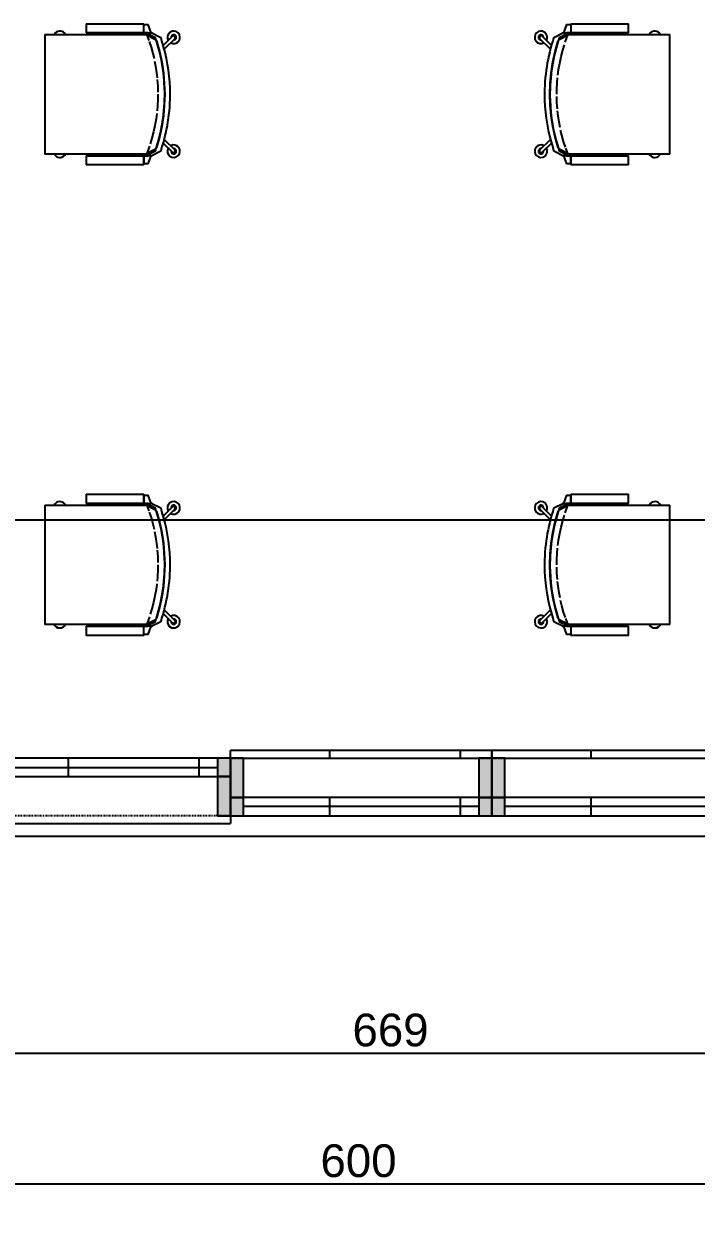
# Model space of a CAD drawing. Extents: x -5566 to 5867, y -120 to 4683.
# Drawn here: x -3015.6 to -2758.3, y 22.1 to 476 of the extents above; entities that cross this region are included whole.
import ezdxf

# ---------------------------------------------------------------- set-up
doc = ezdxf.new("R2010")
doc.units = 0
doc.linetypes.add('DASH', pattern=[0.6, 0.3, -0.3])
doc.layers.get('0').update_dxf_attribs({"linetype": 'CONTINUOUS'})
doc.layers.get('DEFPOINTS').update_dxf_attribs({"linetype": 'CONTINUOUS'})
for name, color, linetype in [('A-ANNO-DIMS', 211, 'CONTINUOUS'), ('A-GLAZ', 151, 'CONTINUOUS'), ('A-GLAZ-HDLN', 1, 'DASH'), ('A-WALL', 113, 'CONTINUOUS'), ('I-FURN', 30, 'CONTINUOUS'), ('I-WALL', 2, 'CONTINUOUS')]:
    doc.layers.add(name, color=color, linetype=linetype)
doc.styles.add('ARIAL', font='arial.ttf', dxfattribs={"height": 12.5})
doc.dimstyles.new('100_200_2_5MM_ARIAL_CM', dxfattribs={"dimscale": 30.48, "dimtxt": 12.753242, "dimasz": 0.492126, "dimexe": 0.328084, "dimexo": 0.0625, "dimgap": 0.082021, "dimtad": 1, "dimdec": 0, "dimzin": 0, "dimtxsty": 'ARIAL', "dimblk1": 'OBLIQUE', "dimblk2": 'OBLIQUE', "dimsah": 1, "dimcen": 0.09, "dimdle": 0.328084, "dimazin": 3, "dimtfac": 1, "dimtdec": 4, "dimtix": 1, "dimtmove": 0, "dimatfit": 3, "dimtvp": 1, "dimtolj": 1, "dimtzin": 0})
doc.dimstyles.new('200_100_2_5MM_ARIAL_CM___O', dxfattribs={"dimscale": 30.48, "dimtxt": 12.753242, "dimasz": 0.492126, "dimexe": 0.328084, "dimexo": 0.0625, "dimgap": 0.082021, "dimtad": 1, "dimdec": 0, "dimzin": 0, "dimtxsty": 'ARIAL', "dimblk1": 'OBLIQUE', "dimblk2": 'OBLIQUE', "dimsah": 1, "dimcen": 0.09, "dimdle": 0.328084, "dimazin": 3, "dimtfac": 1, "dimtdec": 4, "dimtix": 1, "dimtmove": 0, "dimatfit": 3, "dimtvp": 1, "dimtolj": 1, "dimtzin": 0})
pattern_1 = [(0, (-2098.5, 4006.5), (0, 100), []), (90, (-2098.5, 4006.5), (-50, 3e-15), [])]
pattern_2 = [(0, (-2198.5, 4006.5), (0, 100), []), (90, (-2198.5, 4006.5), (-50, 3e-15), [])]

# ---------------------------------------------------------------- blocks, each defined once
blk = doc.blocks.new('AR_FUR_CHAIR_OFFICE_-_AR_C')
at = {"layer": 'I-FURN'}
for p, q in [((-22.17, 22.06), (-22.06, 22.17)), ((-18.66, 17.76), (-22.17, 21.27)), ((-21.27, 22.17), (-17.25, 18.15)), ((17.25, 18.15), (21.27, 22.17)), ((22.17, 21.27), (18.66, 17.76)), ((22.06, 22.17), (22.17, 22.06)), ((-21.65, 16.89), (-23.5, 13.21)), ((-21.65, 14.8), (-23.5, 11.11)), ((23.49, 13.21), (21.65, 16.89)), ((23.49, 11.11), (21.65, 14.8)), ((-23.5, 10.32), (-26.99, 10.32)), ((-26.99, 10.16), (-26.99, 10.32)), ((-26.99, -6.79), (-26.99, 10.16)), ((-23.5, 13.21), (-26.67, 11.94)), ((-26.67, 10.67), (-26.67, 11.94)), ((-26.67, 10.32), (-26.67, 10.67)), ((-23.5, 10.32), (-26.67, 10.32)), ((-23.5, 11.94), (-23.5, 13.21)), ((-23.5, 11.94), (-23.5, 11.11)), ((-22.91, 11.11), (-23.5, 11.11)), ((-23.5, 11.11), (-23.5, 10.32)), ((-23.5, 10.32), (-23.5, 10.16)), ((-23.5, 10.16), (-23.5, -6.79)), ((-22.86, 11.11), (-22.91, 11.11)), ((-22.86, 11.11), (-22.89, 11.11)), ((-22.86, 7.93), (-22.86, 11.14)), ((-22.86, 11.11), (-22.86, 11.11)), ((-22.64, 11.55), (-20.59, 12.29)), ((22.86, 11.14), (22.86, 7.93)), ((22.89, 11.11), (22.86, 11.11)), ((22.91, 11.11), (22.86, 11.11)), ((22.86, 11.11), (22.86, 11.11)), ((23.49, 11.11), (22.91, 11.11)), ((26.67, 11.94), (23.49, 13.21)), ((26.99, 10.32), (23.49, 10.32)), ((23.49, 13.21), (23.49, 11.94)), ((23.49, 11.11), (23.49, 11.94)), ((23.49, 10.32), (23.49, 11.11)), ((23.49, 10.16), (23.49, 10.32)), ((23.49, 10.32), (26.67, 10.32)), ((23.49, -6.79), (23.49, 10.16)), ((26.67, 11.94), (26.67, 10.67)), ((26.67, 10.67), (26.67, 10.32)), ((26.99, 10.32), (26.99, 10.16)), ((26.99, 10.16), (26.99, -6.79)), ((-22.86, -16.18), (-22.86, 7.93)), ((22.86, 7.93), (22.86, -16.18)), ((-23.5, -4.13), (-22.86, -4.13)), ((22.86, -4.13), (23.49, -4.13)), ((-26.99, -9.43), (-26.99, -6.79)), ((-23.5, -6.79), (-23.5, -9.43)), ((23.49, -9.43), (23.49, -6.79)), ((26.99, -6.79), (26.99, -9.43)), ((-26.99, -11.46), (-26.99, -9.43)), ((-26.99, -11.72), (-26.99, -11.46)), ((-26.99, -11.72), (-23.5, -11.78)), ((-23.5, -9.43), (-23.5, -11.51)), ((-23.5, -11.51), (-23.5, -11.77)), ((23.49, -11.78), (26.99, -11.72)), ((23.49, -11.51), (23.49, -9.43)), ((23.49, -11.77), (23.49, -11.51)), ((26.99, -9.43), (26.99, -11.46)), ((26.99, -11.46), (26.99, -11.72)), ((-22.86, -17), (-22.86, -16.18)), ((-22.86, -24.73), (-22.86, -17)), ((22.86, -16.18), (22.86, -17)), ((22.86, -17), (22.86, -24.73)), ((-22.86, -27.04), (-22.86, -24.73)), ((-22.86, -27.5), (-22.86, -27.04)), ((22.86, -24.73), (22.86, -27.04)), ((22.86, -27.04), (22.86, -27.5)), ((-22.86, -27.5), (22.86, -27.5))]:
    blk.add_line(p, q, dxfattribs=at)
at = {"layer": 'I-FURN', "flags": 128}
for points in [[(-22.17, 22.06), (-22.25, 21.96), (-22.3, 21.85), (-22.33, 21.73), (-22.33, 21.6), (-22.3, 21.48), (-22.25, 21.37), (-22.17, 21.27)], [(-21.27, 22.17), (-21.37, 22.25), (-21.48, 22.3), (-21.6, 22.33), (-21.73, 22.33), (-21.85, 22.3), (-21.96, 22.25), (-22.06, 22.17)], [(-20.39, 15.18), (-16.4, 16.31), (-12.36, 17.18), (-8.26, 17.81), (-4.14, 18.19), (0, 18.32), (4.14, 18.19), (8.26, 17.81), (12.36, 17.18), (16.4, 16.31), (20.39, 15.18)], [(22.06, 22.17), (21.96, 22.25), (21.85, 22.3), (21.73, 22.33), (21.6, 22.33), (21.48, 22.3), (21.37, 22.25), (21.27, 22.17)], [(22.17, 21.27), (22.25, 21.37), (22.3, 21.48), (22.33, 21.6), (22.33, 21.73), (22.3, 21.85), (22.25, 21.96), (22.17, 22.06)], [(-22.85, 11.12), (-22.24, 12.35), (-21.63, 13.57), (-21.02, 14.79)], [(-20.97, 17.08), (-21.23, 17.05), (-21.44, 17), (-21.58, 16.95), (-21.65, 16.89)], [(-20.97, 14.99), (-21.23, 14.96), (-21.44, 14.91), (-21.58, 14.86), (-21.65, 14.8)], [(-20.39, 15.18), (-20.64, 15.1), (-20.87, 15.01)], [(-20.19, 12.43), (-18.08, 13.11), (-15.64, 13.78), (-13.69, 14.24)], [(-12.7, 14.45), (-10.7, 14.83), (-8.2, 15.21), (-6.39, 15.41)], [(-5.61, 15.5), (-3.16, 15.67), (-0.87, 15.74)], [(0, 15.74), (1.89, 15.72), (4.42, 15.59), (6.32, 15.42)], [(7.32, 15.31), (9.44, 15.04), (11.93, 14.61), (14.41, 14.08), (16.85, 13.46), (18.95, 12.83)], [(20.87, 15.01), (20.64, 15.1), (20.39, 15.18)], [(21.65, 16.89), (21.58, 16.95), (21.44, 17), (21.23, 17.05), (20.97, 17.08)], [(21.65, 14.8), (21.58, 14.86), (21.44, 14.91), (21.23, 14.96), (20.97, 14.99)], [(21.02, 14.79), (21.63, 13.57), (22.24, 12.35), (22.85, 11.12)], [(19.89, 12.52), (21.67, 11.92), (22.64, 11.55)]]:
    blk.add_lwpolyline(points, dxfattribs=at)
at = {"layer": 'I-FURN'}
for centre, radius, start, end in [((-21.77, 21.77), 2.41, 135, 299.6706), ((-21.77, 21.77), 2.4, 135, 299.5769), ((-21.77, 21.77), 2.41, 330.3294, 135), ((-21.77, 21.77), 2.4, 330.4231, 135), ((-21.77, 21.77), 1, 355, 135), ((21.77, 21.77), 2.41, 45, 209.6706), ((21.77, 21.77), 2.4, 45, 209.5769), ((21.77, 21.77), 2.41, 240.3294, 45), ((21.77, 21.77), 2.4, 240.4231, 45), ((21.77, 21.77), 1, 45, 185), ((-21.77, 21.77), 1, 135, 275), ((-21.77, 21.77), 0.555, 135, 176.5733), ((-21.77, 21.77), 0.555, 93.4267, 135), ((21.77, 21.77), 1, 265, 45), ((21.77, 21.77), 0.555, 45, 86.5733), ((21.77, 21.77), 0.555, 3.4267, 45), ((-22.86, 13.21), 0.635, 127.5514, 180), ((22.86, 13.21), 0.635, 360, 52.4486), ((-22.91, 11.43), 0.317, 270, 280.5561), ((22.91, 11.43), 0.317, 259.4439, 270), ((-21.77, -21.77), 2.41, 117, 213), ((-21.77, -21.77), 2.4, 117, 225), ((21.77, -21.77), 2.4, 315, 63), ((21.77, -21.77), 2.41, 315, 63), ((-21.77, -21.77), 2.41, 213.2158, 225), ((-21.77, -21.77), 2.41, 225, 243.0813), ((-21.77, -21.77), 2.4, 225, 242.9101), ((21.77, -21.77), 2.4, 297.0899, 315), ((21.77, -21.77), 2.41, 296.9187, 315)]:
    blk.add_arc(centre, radius, start, end, dxfattribs=at)
for points, knots in [([(20.39, 17.28), (16.73, 18.43), (9.22, 20.11), (-4.62, 20.82), (-14.54, 19.12), (-20.39, 17.28)], [-1, -1, -1, -1, -0.722222, -0.444444, 0, 0, 0, 0]), ([(-20.39, 15.08), (-14.54, 16.92), (-4.62, 18.62), (9.22, 17.92), (16.73, 16.23), (20.39, 15.08)], [0, 0, 0, 0, 0.444444, 0.722222, 1, 1, 1, 1])]:
    blk.add_open_spline(points, degree=3, knots=knots, dxfattribs=at)
for points in [[(-23.33, 13.63), (-23.34, 13.62), (-23.34, 13.62), (-23.35, 13.61)], [(-21.02, 14.79), (-21.02, 14.8), (-21, 14.81), (-20.97, 14.83), (-20.95, 14.84)], [(-20.87, 17.11), (-20.89, 17.1), (-20.92, 17.09), (-20.95, 17.09), (-20.97, 17.08)], [(-20.87, 15.01), (-20.89, 15.01), (-20.92, 15), (-20.95, 14.99), (-20.97, 14.99)], [(-20.95, 14.84), (-20.93, 14.86), (-20.88, 14.89), (-20.78, 14.94), (-20.66, 14.98), (-20.53, 15.03), (-20.44, 15.07), (-20.39, 15.08)], [(-20.39, 17.28), (-20.47, 17.25), (-20.64, 17.2), (-20.79, 17.14), (-20.87, 17.11)], [(20.87, 17.11), (20.79, 17.14), (20.64, 17.2), (20.47, 17.25), (20.39, 17.28)], [(20.39, 15.08), (20.44, 15.07), (20.53, 15.03), (20.66, 14.98), (20.78, 14.94), (20.88, 14.89), (20.93, 14.86), (20.95, 14.84)], [(20.97, 17.08), (20.95, 17.09), (20.92, 17.09), (20.89, 17.1), (20.87, 17.11)], [(20.97, 14.99), (20.95, 14.99), (20.92, 15), (20.89, 15.01), (20.87, 15.01)], [(20.95, 14.84), (20.97, 14.83), (21, 14.81), (21.02, 14.8), (21.02, 14.79)], [(23.35, 13.61), (23.34, 13.62), (23.34, 13.62), (23.33, 13.63)], [(-23.42, 13.51), (-23.42, 13.5), (-23.43, 13.49), (-23.43, 13.49)], [(-22.86, 11.12), (-22.86, 11.12), (-22.86, 11.12), (-22.85, 11.12)], [(22.85, 11.12), (22.86, 11.12), (22.86, 11.12), (22.86, 11.12)], [(23.43, 13.49), (23.43, 13.49), (23.42, 13.5), (23.42, 13.51)]]:
    blk.add_open_spline(points, degree=3, dxfattribs=at)
blk = doc.blocks.new('AR_FUR_CHAIR_OFFICE_-_AR_2')
at = {"layer": 'I-FURN'}
for p, q in [((22.86, 27.5), (-22.86, 27.5)), ((-22.86, 27.04), (-22.86, 27.5)), ((22.86, 27.5), (22.86, 27.04)), ((-22.86, 24.73), (-22.86, 27.04)), ((-22.86, 17), (-22.86, 24.73)), ((22.86, 27.04), (22.86, 24.73)), ((22.86, 24.73), (22.86, 17)), ((-22.86, 16.18), (-22.86, 17)), ((-22.86, -7.93), (-22.86, 16.18)), ((22.86, 17), (22.86, 16.18)), ((22.86, 16.18), (22.86, -7.93)), ((-23.5, 11.78), (-26.99, 11.72)), ((-26.99, 11.46), (-26.99, 11.72)), ((-26.99, 9.43), (-26.99, 11.46)), ((-26.99, 6.79), (-26.99, 9.43)), ((-23.5, 11.77), (-23.5, 11.51)), ((-23.5, 11.51), (-23.5, 9.43)), ((-23.5, 9.43), (-23.5, 6.79)), ((26.99, 11.72), (23.5, 11.78)), ((23.5, 11.51), (23.5, 11.77)), ((23.5, 9.43), (23.5, 11.51)), ((23.5, 6.79), (23.5, 9.43)), ((26.99, 11.72), (26.99, 11.46)), ((26.99, 11.46), (26.99, 9.43)), ((26.99, 9.43), (26.99, 6.79)), ((-26.99, -10.16), (-26.99, 6.79)), ((-23.5, 6.79), (-23.5, -10.16)), ((23.5, -10.16), (23.5, 6.79)), ((26.99, 6.79), (26.99, -10.16)), ((-22.86, 4.13), (-23.5, 4.13)), ((23.5, 4.13), (22.86, 4.13)), ((-22.86, -11.14), (-22.86, -7.93)), ((22.86, -7.93), (22.86, -11.14)), ((-26.99, -10.32), (-26.99, -10.16)), ((-26.99, -10.32), (-23.5, -10.32)), ((-26.67, -10.32), (-23.5, -10.32)), ((-26.67, -10.67), (-26.67, -10.32)), ((-26.67, -11.94), (-26.67, -10.67)), ((-26.67, -11.94), (-23.5, -13.21)), ((-23.5, -10.16), (-23.5, -10.32)), ((-23.5, -10.32), (-23.5, -11.11)), ((-23.5, -11.11), (-22.91, -11.11)), ((-23.5, -11.11), (-21.65, -14.8)), ((-23.5, -11.11), (-23.5, -11.94)), ((-23.5, -13.21), (-23.5, -11.94)), ((-23.5, -13.21), (-21.65, -16.89)), ((-22.91, -11.11), (-22.86, -11.11)), ((-22.89, -11.11), (-22.86, -11.11)), ((-22.86, -11.11), (-22.86, -11.11)), ((22.64, -11.55), (20.59, -12.29)), ((21.65, -14.8), (23.5, -11.11)), ((21.65, -16.89), (23.5, -13.21)), ((22.86, -11.11), (22.89, -11.11)), ((22.86, -11.11), (22.86, -11.11)), ((22.86, -11.11), (22.91, -11.11)), ((22.91, -11.11), (23.5, -11.11)), ((23.5, -10.32), (23.5, -10.16)), ((23.5, -10.32), (26.99, -10.32)), ((26.67, -10.32), (23.5, -10.32)), ((23.5, -11.11), (23.5, -10.32)), ((23.5, -11.94), (23.5, -11.11)), ((23.5, -13.21), (26.67, -11.94)), ((23.5, -11.94), (23.5, -13.21)), ((26.67, -10.32), (26.67, -10.67)), ((26.67, -10.67), (26.67, -11.94)), ((26.99, -10.16), (26.99, -10.32)), ((-22.17, -21.27), (-18.66, -17.76)), ((-17.25, -18.15), (-21.27, -22.17)), ((21.27, -22.17), (17.25, -18.15)), ((18.66, -17.76), (22.17, -21.27)), ((-22.06, -22.17), (-22.17, -22.06)), ((22.17, -22.06), (22.06, -22.17))]:
    blk.add_line(p, q, dxfattribs=at)
at = {"layer": 'I-FURN', "flags": 128}
for points in [[(-21.02, -14.79), (-21.63, -13.57), (-22.24, -12.35), (-22.85, -11.12)], [(-19.89, -12.52), (-21.67, -11.92), (-22.64, -11.55)], [(-7.32, -15.31), (-9.44, -15.04), (-11.93, -14.61), (-14.41, -14.08), (-16.85, -13.46), (-18.95, -12.83)], [(20.19, -12.43), (18.08, -13.11), (15.64, -13.78), (13.69, -14.24)], [(22.85, -11.12), (22.24, -12.35), (21.63, -13.57), (21.02, -14.79)], [(-21.65, -14.8), (-21.58, -14.86), (-21.44, -14.91), (-21.23, -14.96), (-20.97, -14.99)], [(-21.65, -16.89), (-21.58, -16.95), (-21.44, -17), (-21.23, -17.05), (-20.97, -17.08)], [(-20.87, -15.01), (-20.63, -15.1), (-20.39, -15.18)], [(20.39, -15.18), (16.4, -16.31), (12.36, -17.18), (8.26, -17.81), (4.14, -18.19), (0, -18.32), (-4.14, -18.19), (-8.26, -17.81), (-12.36, -17.18), (-16.4, -16.31), (-20.39, -15.18)], [(0, -15.74), (-1.89, -15.72), (-4.42, -15.59), (-6.32, -15.42)], [(5.61, -15.5), (3.16, -15.67), (0.87, -15.74)], [(12.7, -14.45), (10.7, -14.83), (8.2, -15.21), (6.28, -15.42)], [(20.39, -15.18), (20.63, -15.1), (20.87, -15.01)], [(20.97, -14.99), (21.23, -14.96), (21.44, -14.91), (21.58, -14.86), (21.65, -14.8)], [(20.97, -17.08), (21.23, -17.05), (21.44, -17), (21.58, -16.95), (21.65, -16.89)], [(-22.17, -21.27), (-22.25, -21.37), (-22.3, -21.48), (-22.33, -21.6), (-22.33, -21.73), (-22.3, -21.85), (-22.25, -21.96), (-22.17, -22.06)], [(-22.06, -22.17), (-21.96, -22.25), (-21.85, -22.3), (-21.73, -22.33), (-21.6, -22.33), (-21.48, -22.3), (-21.37, -22.25), (-21.27, -22.17)], [(21.27, -22.17), (21.37, -22.25), (21.48, -22.3), (21.6, -22.33), (21.73, -22.33), (21.85, -22.3), (21.96, -22.25), (22.06, -22.17)], [(22.17, -22.06), (22.25, -21.96), (22.3, -21.85), (22.33, -21.73), (22.33, -21.6), (22.3, -21.48), (22.25, -21.37), (22.17, -21.27)]]:
    blk.add_lwpolyline(points, dxfattribs=at)
at = {"layer": 'I-FURN'}
for centre, radius, start, end in [((-21.77, 21.77), 2.41, 135, 243), ((-21.77, 21.77), 2.4, 135, 243), ((-21.77, 21.77), 2.41, 116.9187, 135), ((-21.77, 21.77), 2.4, 117.0899, 135), ((21.77, 21.77), 2.4, 297, 45), ((21.77, 21.77), 2.41, 45, 63.0813), ((21.77, 21.77), 2.4, 45, 62.9101), ((21.77, 21.77), 2.41, 297, 45), ((-22.86, -13.21), 0.635, 180, 232.4486), ((-22.91, -11.43), 0.317, 79.4439, 90), ((22.91, -11.43), 0.318, 90, 100.5561), ((22.86, -13.21), 0.635, 307.5514, 0), ((-21.77, -21.77), 2.41, 60.3294, 225), ((-21.77, -21.77), 2.4, 60.4231, 225), ((-21.77, -21.77), 2.41, 225, 29.6706), ((-21.77, -21.77), 2.4, 225, 29.5769), ((-21.77, -21.77), 1, 85, 225), ((-21.77, -21.77), 1, 225, 5), ((-21.77, -21.77), 0.555, 183.4267, 225), ((-21.77, -21.77), 0.555, 225, 266.5733), ((21.77, -21.77), 2.41, 150.3294, 315), ((21.77, -21.77), 2.4, 150.4231, 315), ((21.77, -21.77), 2.41, 315, 119.6706), ((21.77, -21.77), 2.4, 315, 119.5769), ((21.77, -21.77), 1, 175, 315), ((21.77, -21.77), 1, 315, 95), ((21.77, -21.77), 0.555, 273.4267, 315), ((21.77, -21.77), 0.555, 315, 356.5733)]:
    blk.add_arc(centre, radius, start, end, dxfattribs=at)
for points in [[(-23.48, -13.36), (-23.47, -13.37), (-23.47, -13.38), (-23.47, -13.38)], [(-22.85, -11.12), (-22.86, -11.12), (-22.86, -11.12), (-22.86, -11.12)], [(22.86, -11.12), (22.86, -11.12), (22.86, -11.12), (22.85, -11.12)], [(23.47, -13.38), (23.47, -13.38), (23.47, -13.37), (23.48, -13.36)], [(-20.95, -14.84), (-20.97, -14.83), (-21, -14.81), (-21.02, -14.8), (-21.02, -14.79)], [(-20.97, -14.99), (-20.95, -14.99), (-20.92, -15), (-20.89, -15.01), (-20.87, -15.01)], [(-20.97, -17.08), (-20.95, -17.09), (-20.92, -17.09), (-20.89, -17.1), (-20.87, -17.11)], [(-20.39, -15.08), (-20.5, -15.04), (-20.73, -14.96), (-20.9, -14.88), (-20.95, -14.84)], [(-20.87, -17.11), (-20.79, -17.14), (-20.64, -17.2), (-20.47, -17.25), (-20.39, -17.28)], [(20.95, -14.84), (20.9, -14.88), (20.73, -14.96), (20.5, -15.04), (20.39, -15.08)], [(20.39, -17.28), (20.47, -17.25), (20.64, -17.2), (20.79, -17.14), (20.87, -17.11)], [(20.87, -15.01), (20.89, -15.01), (20.92, -15), (20.95, -14.99), (20.97, -14.99)], [(20.87, -17.11), (20.89, -17.1), (20.92, -17.09), (20.95, -17.09), (20.97, -17.08)], [(21.02, -14.79), (21.02, -14.8), (21, -14.81), (20.97, -14.83), (20.95, -14.84)]]:
    blk.add_open_spline(points, degree=3, dxfattribs=at)
for points, knots in [([(-23.41, -13.53), (-23.4, -13.54), (-23.39, -13.55), (-23.38, -13.57), (-23.37, -13.58)], [0.46885825, 0.46885825, 0.46885825, 0.46885825, 0.5, 0.54714413, 0.54714413, 0.54714413, 0.54714413]), ([(23.37, -13.58), (23.38, -13.57), (23.39, -13.55), (23.4, -13.54), (23.41, -13.53)], [0.45285587, 0.45285587, 0.45285587, 0.45285587, 0.5, 0.53114175, 0.53114175, 0.53114175, 0.53114175]), ([(-23.29, -13.67), (-23.28, -13.68), (-23.27, -13.69), (-23.25, -13.71), (-23.25, -13.71)], [0.70536216, 0.70536216, 0.70536216, 0.70536216, 0.75, 0.77420596, 0.77420596, 0.77420596, 0.77420596]), ([(20.39, -15.08), (14.54, -16.92), (4.62, -18.62), (-9.22, -17.92), (-16.73, -16.23), (-20.39, -15.08)], [0, 0, 0, 0, 0.444444, 0.722222, 1, 1, 1, 1]), ([(-20.39, -17.28), (-16.73, -18.43), (-9.22, -20.11), (4.62, -20.82), (14.54, -19.12), (20.39, -17.28)], [-1, -1, -1, -1, -0.722222, -0.444444, 0, 0, 0, 0]), ([(23.25, -13.71), (23.25, -13.71), (23.27, -13.69), (23.28, -13.68), (23.29, -13.67)], [0.22579404, 0.22579404, 0.22579404, 0.22579404, 0.25, 0.29463784, 0.29463784, 0.29463784, 0.29463784])]:
    blk.add_open_spline(points, degree=3, knots=knots, dxfattribs=at)
blk = doc.blocks.new('AR_FUR_CHAIR_OFFICE_-_AR_D')
at = {"layer": 'I-FURN'}
for p, q in [((22.86, 27.5), (-22.86, 27.5)), ((-22.86, 27.04), (-22.86, 27.5)), ((22.86, 27.5), (22.86, 27.04)), ((-22.86, 24.73), (-22.86, 27.04)), ((-22.86, 17), (-22.86, 24.73)), ((22.86, 27.04), (22.86, 24.73)), ((22.86, 24.73), (22.86, 17)), ((-22.86, 16.18), (-22.86, 17)), ((-22.86, -7.93), (-22.86, 16.18)), ((22.86, 17), (22.86, 16.18)), ((22.86, 16.18), (22.86, -7.93)), ((-23.5, 11.78), (-26.99, 11.72)), ((-26.99, 11.46), (-26.99, 11.72)), ((-26.99, 9.43), (-26.99, 11.46)), ((-26.99, 6.79), (-26.99, 9.43)), ((-23.5, 11.77), (-23.5, 11.51)), ((-23.5, 11.51), (-23.5, 9.43)), ((-23.5, 9.43), (-23.5, 6.79)), ((26.99, 11.72), (23.49, 11.78)), ((23.49, 11.51), (23.49, 11.77)), ((23.49, 9.43), (23.49, 11.51)), ((23.49, 6.79), (23.49, 9.43)), ((26.99, 11.72), (26.99, 11.46)), ((26.99, 11.46), (26.99, 9.43)), ((26.99, 9.43), (26.99, 6.79)), ((-26.99, -10.16), (-26.99, 6.79)), ((-23.5, 6.79), (-23.5, -10.16)), ((23.49, -10.16), (23.49, 6.79)), ((26.99, 6.79), (26.99, -10.16)), ((-22.86, 4.13), (-23.5, 4.13)), ((23.49, 4.13), (22.86, 4.13)), ((-22.86, -11.14), (-22.86, -7.93)), ((22.86, -7.93), (22.86, -11.14)), ((-26.99, -10.32), (-26.99, -10.16)), ((-26.99, -10.32), (-23.5, -10.32)), ((-26.67, -10.32), (-23.5, -10.32)), ((-26.67, -10.67), (-26.67, -10.32)), ((-26.67, -11.94), (-26.67, -10.67)), ((-26.67, -11.94), (-23.5, -13.21)), ((-23.5, -10.16), (-23.5, -10.32)), ((-23.5, -10.32), (-23.5, -11.11)), ((-23.5, -11.11), (-22.91, -11.11)), ((-23.5, -11.11), (-21.65, -14.8)), ((-23.5, -11.11), (-23.5, -11.94)), ((-23.5, -13.21), (-23.5, -11.94)), ((-23.5, -13.21), (-21.65, -16.89)), ((-22.91, -11.11), (-22.86, -11.11)), ((-22.89, -11.11), (-22.86, -11.11)), ((-22.86, -11.11), (-22.86, -11.11)), ((22.64, -11.55), (20.59, -12.29)), ((21.65, -14.8), (23.49, -11.11)), ((21.65, -16.89), (23.49, -13.21)), ((22.86, -11.11), (22.89, -11.11)), ((22.86, -11.11), (22.86, -11.11)), ((22.86, -11.11), (22.91, -11.11)), ((22.91, -11.11), (23.49, -11.11)), ((23.49, -10.32), (26.99, -10.32)), ((23.49, -13.21), (26.67, -11.94)), ((23.49, -10.32), (23.49, -10.16)), ((26.67, -10.32), (23.49, -10.32)), ((23.49, -11.11), (23.49, -10.32)), ((23.49, -11.94), (23.49, -11.11)), ((23.49, -11.94), (23.49, -13.21)), ((26.67, -10.32), (26.67, -10.67)), ((26.67, -10.67), (26.67, -11.94)), ((26.99, -10.16), (26.99, -10.32)), ((-22.17, -21.27), (-18.66, -17.76)), ((-17.25, -18.15), (-21.27, -22.17)), ((21.27, -22.17), (17.25, -18.15)), ((18.66, -17.76), (22.17, -21.27)), ((-22.06, -22.17), (-22.17, -22.06)), ((22.17, -22.06), (22.06, -22.17))]:
    blk.add_line(p, q, dxfattribs=at)
at = {"layer": 'I-FURN', "flags": 128}
for points in [[(-21.02, -14.79), (-21.63, -13.57), (-22.24, -12.35), (-22.85, -11.12)], [(-19.89, -12.52), (-21.67, -11.92), (-22.64, -11.55)], [(-7.32, -15.31), (-9.44, -15.04), (-11.93, -14.61), (-14.41, -14.08), (-16.85, -13.46), (-18.95, -12.83)], [(20.19, -12.43), (18.08, -13.11), (15.64, -13.78), (13.69, -14.24)], [(22.85, -11.12), (22.24, -12.35), (21.63, -13.57), (21.02, -14.79)], [(-21.65, -14.8), (-21.58, -14.86), (-21.44, -14.91), (-21.23, -14.96), (-20.97, -14.99)], [(-21.65, -16.89), (-21.58, -16.95), (-21.44, -17), (-21.23, -17.05), (-20.97, -17.08)], [(-20.87, -15.01), (-20.63, -15.1), (-20.39, -15.18)], [(20.39, -15.18), (16.4, -16.31), (12.36, -17.18), (8.26, -17.81), (4.14, -18.19), (0, -18.32), (-4.14, -18.19), (-8.26, -17.81), (-12.36, -17.18), (-16.4, -16.31), (-20.39, -15.18)], [(0, -15.74), (-1.89, -15.72), (-4.42, -15.59), (-6.32, -15.42)], [(5.61, -15.5), (3.16, -15.67), (0.87, -15.74)], [(12.7, -14.45), (10.7, -14.83), (8.2, -15.21), (6.28, -15.42)], [(20.39, -15.18), (20.63, -15.1), (20.87, -15.01)], [(20.97, -14.99), (21.23, -14.96), (21.44, -14.91), (21.58, -14.86), (21.65, -14.8)], [(20.97, -17.08), (21.23, -17.05), (21.44, -17), (21.58, -16.95), (21.65, -16.89)], [(-22.17, -21.27), (-22.25, -21.37), (-22.3, -21.48), (-22.33, -21.6), (-22.33, -21.73), (-22.3, -21.85), (-22.25, -21.96), (-22.17, -22.06)], [(-22.06, -22.17), (-21.96, -22.25), (-21.85, -22.3), (-21.73, -22.33), (-21.6, -22.33), (-21.48, -22.3), (-21.37, -22.25), (-21.27, -22.17)], [(21.27, -22.17), (21.37, -22.25), (21.48, -22.3), (21.6, -22.33), (21.73, -22.33), (21.85, -22.3), (21.96, -22.25), (22.06, -22.17)], [(22.17, -22.06), (22.25, -21.96), (22.3, -21.85), (22.33, -21.73), (22.33, -21.6), (22.3, -21.48), (22.25, -21.37), (22.17, -21.27)]]:
    blk.add_lwpolyline(points, dxfattribs=at)
at = {"layer": 'I-FURN'}
for centre, radius, start, end in [((-21.77, 21.77), 2.41, 147, 243), ((-21.77, 21.77), 2.4, 135, 243), ((-21.77, 21.77), 2.41, 135, 146.7842), ((-21.77, 21.77), 2.41, 116.9187, 135), ((-21.77, 21.77), 2.4, 117.0899, 135), ((21.77, 21.77), 2.4, 297, 45), ((21.77, 21.77), 2.41, 45, 63.0813), ((21.77, 21.77), 2.4, 45, 62.9101), ((21.77, 21.77), 2.41, 297, 45), ((-22.86, -13.21), 0.635, 180, 232.4486), ((-22.91, -11.43), 0.317, 79.4439, 90), ((22.91, -11.43), 0.318, 90, 100.5561), ((22.86, -13.21), 0.635, 307.5514, 0), ((-21.77, -21.77), 2.41, 60.3294, 213), ((-21.77, -21.77), 2.4, 60.4231, 225), ((-21.77, -21.77), 2.41, 225, 29.6706), ((-21.77, -21.77), 2.4, 225, 29.5769), ((-21.77, -21.77), 1, 85, 225), ((-21.77, -21.77), 1, 225, 5), ((-21.77, -21.77), 0.555, 183.4267, 225), ((-21.77, -21.77), 0.555, 225, 266.5733), ((21.77, -21.77), 2.41, 150.3294, 315), ((21.77, -21.77), 2.4, 150.4231, 315), ((21.77, -21.77), 2.41, 315, 119.6706), ((21.77, -21.77), 2.4, 315, 119.5769), ((21.77, -21.77), 1, 175, 315), ((21.77, -21.77), 1, 315, 95), ((21.77, -21.77), 0.555, 273.4267, 315), ((21.77, -21.77), 0.555, 315, 356.5733), ((-21.77, -21.77), 2.41, 213.2158, 225)]:
    blk.add_arc(centre, radius, start, end, dxfattribs=at)
for points in [[(-23.48, -13.36), (-23.47, -13.37), (-23.47, -13.38), (-23.47, -13.38)], [(-22.85, -11.12), (-22.86, -11.12), (-22.86, -11.12), (-22.86, -11.12)], [(22.86, -11.12), (22.86, -11.12), (22.86, -11.12), (22.85, -11.12)], [(23.47, -13.38), (23.47, -13.38), (23.47, -13.37), (23.48, -13.36)], [(-20.95, -14.84), (-20.97, -14.83), (-21, -14.81), (-21.02, -14.8), (-21.02, -14.79)], [(-20.97, -14.99), (-20.95, -14.99), (-20.92, -15), (-20.89, -15.01), (-20.87, -15.01)], [(-20.97, -17.08), (-20.95, -17.09), (-20.92, -17.09), (-20.89, -17.1), (-20.87, -17.11)], [(-20.39, -15.08), (-20.5, -15.04), (-20.73, -14.96), (-20.9, -14.88), (-20.95, -14.84)], [(-20.87, -17.11), (-20.79, -17.14), (-20.64, -17.2), (-20.47, -17.25), (-20.39, -17.28)], [(20.95, -14.84), (20.9, -14.88), (20.73, -14.96), (20.5, -15.04), (20.39, -15.08)], [(20.39, -17.28), (20.47, -17.25), (20.64, -17.2), (20.79, -17.14), (20.87, -17.11)], [(20.87, -15.01), (20.89, -15.01), (20.92, -15), (20.95, -14.99), (20.97, -14.99)], [(20.87, -17.11), (20.89, -17.1), (20.92, -17.09), (20.95, -17.09), (20.97, -17.08)], [(21.02, -14.79), (21.02, -14.8), (21, -14.81), (20.97, -14.83), (20.95, -14.84)]]:
    blk.add_open_spline(points, degree=3, dxfattribs=at)
for points, knots in [([(-23.41, -13.53), (-23.4, -13.54), (-23.39, -13.55), (-23.38, -13.57), (-23.37, -13.58)], [0.46885825, 0.46885825, 0.46885825, 0.46885825, 0.5, 0.54714413, 0.54714413, 0.54714413, 0.54714413]), ([(23.37, -13.58), (23.38, -13.57), (23.39, -13.55), (23.4, -13.54), (23.41, -13.53)], [0.45285587, 0.45285587, 0.45285587, 0.45285587, 0.5, 0.53114175, 0.53114175, 0.53114175, 0.53114175]), ([(-23.29, -13.67), (-23.28, -13.68), (-23.27, -13.69), (-23.25, -13.71), (-23.25, -13.71)], [0.70536216, 0.70536216, 0.70536216, 0.70536216, 0.75, 0.77420596, 0.77420596, 0.77420596, 0.77420596]), ([(20.39, -15.08), (14.54, -16.92), (4.62, -18.62), (-9.22, -17.92), (-16.73, -16.23), (-20.39, -15.08)], [0, 0, 0, 0, 0.444444, 0.722222, 1, 1, 1, 1]), ([(-20.39, -17.28), (-16.73, -18.43), (-9.22, -20.11), (4.62, -20.82), (14.54, -19.12), (20.39, -17.28)], [-1, -1, -1, -1, -0.722222, -0.444444, 0, 0, 0, 0]), ([(23.25, -13.71), (23.25, -13.71), (23.27, -13.69), (23.28, -13.68), (23.29, -13.67)], [0.22579404, 0.22579404, 0.22579404, 0.22579404, 0.25, 0.29463784, 0.29463784, 0.29463784, 0.29463784])]:
    blk.add_open_spline(points, degree=3, knots=knots, dxfattribs=at)
blk = doc.blocks.new('AR_FUR_CHAIR_OFFICE_-_AR_8')
at = {"layer": 'I-FURN'}
for p, q in [((-22.17, 22.06), (-22.06, 22.17)), ((-18.66, 17.76), (-22.17, 21.27)), ((-21.27, 22.17), (-17.25, 18.15)), ((17.25, 18.15), (21.27, 22.17)), ((22.17, 21.27), (18.66, 17.76)), ((22.06, 22.17), (22.17, 22.06)), ((-21.65, 16.89), (-23.5, 13.21)), ((-21.65, 14.8), (-23.5, 11.11)), ((23.49, 13.21), (21.65, 16.89)), ((23.49, 11.11), (21.65, 14.8)), ((-23.5, 10.32), (-26.99, 10.32)), ((-26.99, 10.16), (-26.99, 10.32)), ((-26.99, -6.79), (-26.99, 10.16)), ((-23.5, 13.21), (-26.67, 11.94)), ((-26.67, 10.67), (-26.67, 11.94)), ((-26.67, 10.32), (-26.67, 10.67)), ((-23.5, 10.32), (-26.67, 10.32)), ((-23.5, 11.94), (-23.5, 13.21)), ((-23.5, 11.94), (-23.5, 11.11)), ((-22.91, 11.11), (-23.5, 11.11)), ((-23.5, 11.11), (-23.5, 10.32)), ((-23.5, 10.32), (-23.5, 10.16)), ((-23.5, 10.16), (-23.5, -6.79)), ((-22.86, 11.11), (-22.91, 11.11)), ((-22.86, 11.11), (-22.89, 11.11)), ((-22.86, 7.93), (-22.86, 11.14)), ((-22.86, 11.11), (-22.86, 11.11)), ((-22.64, 11.55), (-20.59, 12.29)), ((22.86, 11.14), (22.86, 7.93)), ((22.89, 11.11), (22.86, 11.11)), ((22.91, 11.11), (22.86, 11.11)), ((22.86, 11.11), (22.86, 11.11)), ((23.49, 11.11), (22.91, 11.11)), ((26.67, 11.94), (23.49, 13.21)), ((26.99, 10.32), (23.49, 10.32)), ((23.49, 13.21), (23.49, 11.94)), ((23.49, 11.11), (23.49, 11.94)), ((23.49, 10.32), (23.49, 11.11)), ((23.49, 10.16), (23.49, 10.32)), ((23.49, 10.32), (26.67, 10.32)), ((23.49, -6.79), (23.49, 10.16)), ((26.67, 11.94), (26.67, 10.67)), ((26.67, 10.67), (26.67, 10.32)), ((26.99, 10.32), (26.99, 10.16)), ((26.99, 10.16), (26.99, -6.79)), ((-22.86, -16.18), (-22.86, 7.93)), ((22.86, 7.93), (22.86, -16.18)), ((-23.5, -4.13), (-22.86, -4.13)), ((22.86, -4.13), (23.49, -4.13)), ((-26.99, -9.43), (-26.99, -6.79)), ((-23.5, -6.79), (-23.5, -9.43)), ((23.49, -9.43), (23.49, -6.79)), ((26.99, -6.79), (26.99, -9.43)), ((-26.99, -11.46), (-26.99, -9.43)), ((-26.99, -11.72), (-26.99, -11.46)), ((-26.99, -11.72), (-23.5, -11.78)), ((-23.5, -9.43), (-23.5, -11.51)), ((-23.5, -11.51), (-23.5, -11.77)), ((23.49, -11.78), (26.99, -11.72)), ((23.49, -11.51), (23.49, -9.43)), ((23.49, -11.77), (23.49, -11.51)), ((26.99, -9.43), (26.99, -11.46)), ((26.99, -11.46), (26.99, -11.72)), ((-22.86, -17), (-22.86, -16.18)), ((-22.86, -24.73), (-22.86, -17)), ((22.86, -16.18), (22.86, -17)), ((22.86, -17), (22.86, -24.73)), ((-22.86, -27.04), (-22.86, -24.73)), ((-22.86, -27.5), (-22.86, -27.04)), ((22.86, -24.73), (22.86, -27.04)), ((22.86, -27.04), (22.86, -27.5)), ((-22.86, -27.5), (22.86, -27.5))]:
    blk.add_line(p, q, dxfattribs=at)
at = {"layer": 'I-FURN', "flags": 128}
for points in [[(-22.17, 22.06), (-22.25, 21.96), (-22.3, 21.85), (-22.33, 21.73), (-22.33, 21.6), (-22.3, 21.48), (-22.25, 21.37), (-22.17, 21.27)], [(-21.27, 22.17), (-21.37, 22.25), (-21.48, 22.3), (-21.6, 22.33), (-21.73, 22.33), (-21.85, 22.3), (-21.96, 22.25), (-22.06, 22.17)], [(-20.39, 15.18), (-16.4, 16.31), (-12.36, 17.18), (-8.26, 17.81), (-4.14, 18.19), (0, 18.32), (4.14, 18.19), (8.26, 17.81), (12.36, 17.18), (16.4, 16.31), (20.39, 15.18)], [(22.06, 22.17), (21.96, 22.25), (21.85, 22.3), (21.73, 22.33), (21.6, 22.33), (21.48, 22.3), (21.37, 22.25), (21.27, 22.17)], [(22.17, 21.27), (22.25, 21.37), (22.3, 21.48), (22.33, 21.6), (22.33, 21.73), (22.3, 21.85), (22.25, 21.96), (22.17, 22.06)], [(-22.85, 11.12), (-22.24, 12.35), (-21.63, 13.57), (-21.02, 14.79)], [(-20.97, 17.08), (-21.23, 17.05), (-21.44, 17), (-21.58, 16.95), (-21.65, 16.89)], [(-20.97, 14.99), (-21.23, 14.96), (-21.44, 14.91), (-21.58, 14.86), (-21.65, 14.8)], [(-20.39, 15.18), (-20.64, 15.1), (-20.87, 15.01)], [(-20.19, 12.43), (-18.08, 13.11), (-15.64, 13.78), (-13.69, 14.24)], [(-12.7, 14.45), (-10.7, 14.83), (-8.2, 15.21), (-6.28, 15.42)], [(-5.61, 15.5), (-3.16, 15.67), (-0.87, 15.74)], [(0, 15.74), (1.89, 15.72), (4.42, 15.59), (6.32, 15.42)], [(7.32, 15.31), (9.44, 15.04), (11.93, 14.61), (14.41, 14.08), (16.85, 13.46), (18.95, 12.83)], [(20.87, 15.01), (20.64, 15.1), (20.39, 15.18)], [(21.65, 16.89), (21.58, 16.95), (21.44, 17), (21.23, 17.05), (20.97, 17.08)], [(21.65, 14.8), (21.58, 14.86), (21.44, 14.91), (21.23, 14.96), (20.97, 14.99)], [(21.02, 14.79), (21.63, 13.57), (22.24, 12.35), (22.85, 11.12)], [(19.89, 12.52), (21.67, 11.92), (22.64, 11.55)]]:
    blk.add_lwpolyline(points, dxfattribs=at)
at = {"layer": 'I-FURN'}
for centre, radius, start, end in [((-21.77, 21.77), 2.41, 135, 299.6706), ((-21.77, 21.77), 2.4, 135, 299.5769), ((-21.77, 21.77), 2.41, 330.3294, 135), ((-21.77, 21.77), 2.4, 330.4231, 135), ((-21.77, 21.77), 1, 355, 135), ((21.77, 21.77), 2.41, 45, 209.6706), ((21.77, 21.77), 2.4, 45, 209.5769), ((21.77, 21.77), 2.41, 240.3294, 45), ((21.77, 21.77), 2.4, 240.4231, 45), ((21.77, 21.77), 1, 45, 185), ((-21.77, 21.77), 1, 135, 275), ((-21.77, 21.77), 0.555, 135, 176.5733), ((-21.77, 21.77), 0.555, 93.4267, 135), ((21.77, 21.77), 1, 265, 45), ((21.77, 21.77), 0.555, 45, 86.5733), ((21.77, 21.77), 0.555, 3.4267, 45), ((-22.86, 13.21), 0.635, 127.5514, 180), ((22.86, 13.21), 0.635, 360, 52.4486), ((-22.91, 11.43), 0.317, 270, 280.5561), ((22.91, 11.43), 0.317, 259.4439, 270), ((-21.77, -21.77), 2.41, 117, 225), ((-21.77, -21.77), 2.4, 117, 225), ((21.77, -21.77), 2.4, 315, 63), ((21.77, -21.77), 2.41, 315, 63), ((-21.77, -21.77), 2.41, 225, 243.0813), ((-21.77, -21.77), 2.4, 225, 242.9101), ((21.77, -21.77), 2.4, 297.0899, 315), ((21.77, -21.77), 2.41, 296.9187, 315)]:
    blk.add_arc(centre, radius, start, end, dxfattribs=at)
for points, knots in [([(20.39, 17.28), (16.73, 18.43), (9.22, 20.11), (-4.62, 20.82), (-14.54, 19.12), (-20.39, 17.28)], [-1, -1, -1, -1, -0.722222, -0.444444, 0, 0, 0, 0]), ([(-20.39, 15.08), (-14.54, 16.92), (-4.62, 18.62), (9.22, 17.92), (16.73, 16.23), (20.39, 15.08)], [0, 0, 0, 0, 0.444444, 0.722222, 1, 1, 1, 1])]:
    blk.add_open_spline(points, degree=3, knots=knots, dxfattribs=at)
for points in [[(-23.33, 13.63), (-23.34, 13.62), (-23.34, 13.62), (-23.35, 13.61)], [(-21.02, 14.79), (-21.02, 14.8), (-21, 14.81), (-20.97, 14.83), (-20.95, 14.84)], [(-20.87, 17.11), (-20.89, 17.1), (-20.92, 17.09), (-20.95, 17.09), (-20.97, 17.08)], [(-20.87, 15.01), (-20.89, 15.01), (-20.92, 15), (-20.95, 14.99), (-20.97, 14.99)], [(-20.95, 14.84), (-20.93, 14.86), (-20.88, 14.89), (-20.78, 14.94), (-20.66, 14.98), (-20.53, 15.03), (-20.44, 15.07), (-20.39, 15.08)], [(-20.39, 17.28), (-20.47, 17.25), (-20.64, 17.2), (-20.79, 17.14), (-20.87, 17.11)], [(20.87, 17.11), (20.79, 17.14), (20.64, 17.2), (20.47, 17.25), (20.39, 17.28)], [(20.39, 15.08), (20.44, 15.07), (20.53, 15.03), (20.66, 14.98), (20.78, 14.94), (20.88, 14.89), (20.93, 14.86), (20.95, 14.84)], [(20.97, 17.08), (20.95, 17.09), (20.92, 17.09), (20.89, 17.1), (20.87, 17.11)], [(20.97, 14.99), (20.95, 14.99), (20.92, 15), (20.89, 15.01), (20.87, 15.01)], [(20.95, 14.84), (20.97, 14.83), (21, 14.81), (21.02, 14.8), (21.02, 14.79)], [(23.35, 13.61), (23.34, 13.62), (23.34, 13.62), (23.33, 13.63)], [(-23.42, 13.51), (-23.42, 13.5), (-23.43, 13.49), (-23.43, 13.49)], [(-22.86, 11.12), (-22.86, 11.12), (-22.86, 11.12), (-22.85, 11.12)], [(22.85, 11.12), (22.86, 11.12), (22.86, 11.12), (22.86, 11.12)], [(23.43, 13.49), (23.43, 13.49), (23.42, 13.5), (23.42, 13.51)]]:
    blk.add_open_spline(points, degree=3, dxfattribs=at)
blk = doc.blocks.new('AR_ALUM_SGL_KEEP_DOWNOPE0L')
at = {"layer": 'A-GLAZ'}
for points in [[(-45, 11), (-50, 11), (-50, -4), (-45, -4), (-45, 4)], [(50, 4), (50, 11), (45, 11), (45, -4), (50, -4)]]:
    blk.add_hatch(color=256, dxfattribs=at).paths.add_polyline_path(points, flags=0)
h = blk.add_hatch(color=256, dxfattribs=at)
h.paths.add_polyline_path([(50, -4), (45, -4), (45, -11), (50, -11)], flags=0)
h.paths.add_polyline_path([(-45, -11), (-45, -4), (-50, -4), (-50, -11)], flags=0)
h = blk.add_hatch(dxfattribs=at)
h.set_pattern_fill('FP_100', color=256, style=0, pattern_type=2)
h.set_pattern_definition([(180, (1998.5, -4006.5), (-1e-14, -100), []), (270, (1998.5, -4006.5), (50, 3e-15), [])])
h.paths.add_polyline_path([(45, -4), (-45, -4), (-45, -11), (45, -11)], flags=0)
for p, q in [((-50, 11), (-50, 14)), ((50, 14), (-50, 14)), ((50, 14), (50, 11)), ((-45, 11), (-50, 11)), ((-50, 11), (-50, -4)), ((-45, -4), (-45, 11)), ((50, 11), (45, 11)), ((45, 11), (45, -4)), ((50, -4), (50, 11)), ((-50, -4), (-50, -11)), ((-45, -4), (-50, -4)), ((-50, -4), (-45, -4)), ((-45, -11), (-45, -4)), ((45, -4), (-45, -4)), ((50, -4), (45, -4)), ((45, -4), (45, -11)), ((45, -4), (50, -4)), ((50, -11), (50, -4)), ((45, -7.5), (-45, -7.5)), ((-50, -11), (-45, -11)), ((-45, -11), (45, -11)), ((45, -11), (50, -11))]:
    blk.add_line(p, q, dxfattribs=at)
at = {"layer": 'A-GLAZ-HDLN'}
blk.add_line((-50, 11), (50, 11), dxfattribs=at)
blk = doc.blocks.new('AR_ALUM_SGL_KEEP_DOWNOPE0N')
at = {"layer": 'A-GLAZ'}
h = blk.add_hatch(dxfattribs=at)
h.set_pattern_fill('FP_102', color=256, style=0, pattern_type=2)
h.set_pattern_definition(pattern_1)
h.paths.add_polyline_path([(-50, 11), (50, 11), (50, 14), (-50, 14)], flags=0)
for points in [[(-50, 11), (-50, -4), (-45, -4), (-45, 11)], [(45, -4), (50, -4), (50, 11), (45, 11)]]:
    blk.add_hatch(color=256, dxfattribs=at).paths.add_polyline_path(points, flags=0)
h = blk.add_hatch(color=256, dxfattribs=at)
h.paths.add_polyline_path([(-50, -4), (-50, -11), (-45, -11), (-45, -4)], flags=0)
h.paths.add_polyline_path([(45, -4), (45, -11), (50, -11), (50, -4)], flags=0)
h = blk.add_hatch(dxfattribs=at)
h.set_pattern_fill('FP_102', color=256, style=0, pattern_type=2)
h.set_pattern_definition(pattern_1)
h.paths.add_polyline_path([(-45, -4), (-45, -11), (45, -11), (45, -4), (-22.25, -4)], flags=0)
for p, q in [((-50, 11), (-50, 14)), ((50, 14), (-50, 14)), ((50, 14), (50, 11)), ((-45, 11), (-50, 11)), ((-50, 11), (-50, -4)), ((-45, -4), (-45, 11)), ((50, 11), (45, 11)), ((45, 11), (45, -4)), ((50, -4), (50, 11)), ((-50, -4), (-50, -11)), ((-45, -4), (-50, -4)), ((-50, -4), (-45, -4)), ((-45, -11), (-45, -4)), ((45, -4), (-45, -4)), ((50, -4), (45, -4)), ((45, -4), (45, -11)), ((45, -4), (50, -4)), ((50, -11), (50, -4)), ((45, -7.5), (-45, -7.5)), ((-50, -11), (-45, -11)), ((-45, -11), (45, -11)), ((45, -11), (50, -11))]:
    blk.add_line(p, q, dxfattribs=at)
at = {"layer": 'A-GLAZ-HDLN'}
blk.add_line((-50, 11), (50, 11), dxfattribs=at)
blk = doc.blocks.new('AR_ALUM_SGL_KEEP_DOWNOPE0O')
at = {"layer": 'A-GLAZ'}
h = blk.add_hatch(dxfattribs=at)
h.set_pattern_fill('FP_103', color=256, style=0, pattern_type=2)
h.set_pattern_definition(pattern_2)
h.paths.add_polyline_path([(-50, 11), (50, 11), (50, 14), (-50, 14)], flags=0)
for points in [[(-50, -4), (-45, -4), (-45, 11), (-50, 11)], [(45, -4), (50, -4), (50, 11), (45, 11)]]:
    blk.add_hatch(color=256, dxfattribs=at).paths.add_polyline_path(points, flags=0)
h = blk.add_hatch(color=256, dxfattribs=at)
h.paths.add_polyline_path([(-50, -4), (-50, -11), (-45, -11), (-45, -4)], flags=0)
h.paths.add_polyline_path([(45, -4), (45, -11), (50, -11), (50, -4)], flags=0)
h = blk.add_hatch(dxfattribs=at)
h.set_pattern_fill('FP_103', color=256, style=0, pattern_type=2)
h.set_pattern_definition(pattern_2)
h.paths.add_polyline_path([(-45, -11), (45, -11), (45, -4), (-45, -4)], flags=0)
for p, q in [((-50, 11), (-50, 14)), ((50, 14), (-50, 14)), ((50, 14), (50, 11)), ((-45, 11), (-50, 11)), ((-50, 11), (-50, -4)), ((-45, -4), (-45, 11)), ((50, 11), (45, 11)), ((45, 11), (45, -4)), ((50, -4), (50, 11)), ((-50, -4), (-50, -11)), ((-45, -4), (-50, -4)), ((-50, -4), (-45, -4)), ((-45, -11), (-45, -4)), ((45, -4), (-45, -4)), ((50, -4), (45, -4)), ((45, -4), (45, -11)), ((45, -4), (50, -4)), ((50, -11), (50, -4)), ((45, -7.5), (-45, -7.5)), ((-50, -11), (-45, -11)), ((-45, -11), (45, -11)), ((45, -11), (50, -11))]:
    blk.add_line(p, q, dxfattribs=at)
at = {"layer": 'A-GLAZ-HDLN'}
blk.add_line((-50, 11), (50, 11), dxfattribs=at)
blk = doc.blocks.new('_OBLIQUE')
at = {"color": 0, "linetype": 'BYBLOCK'}
blk.add_line((-0.5, -0.5), (0.5, 0.5), dxfattribs=at)
blk = doc.blocks.new('DIMBLOCK55-LEVEL__9_00')
at = {"layer": 'A-ANNO-DIMS', "color": 0}
for p, q in [((-3187.5, 23.96), (-3187.5, 42.06)), ((-2587.5, 23.96), (-2587.5, 42.06)), ((-2577.5, 32.06), (-3197.5, 32.06))]:
    blk.add_line(p, q, dxfattribs=at)
at = {"layer": 'DEFPOINTS', "color": 0}
for p in [(-3187.5, 32.06), (-3187.5, 22.06), (-2587.5, 22.06)]:
    blk.add_point(p, dxfattribs=at)
at = {"layer": 'A-ANNO-DIMS', "color": 0, "xscale": 15, "yscale": 15, "zscale": 15, "rotation": 180}
blk.add_blockref('_OBLIQUE', (-3187.5, 32.06), dxfattribs=at)
at = {"layer": 'A-ANNO-DIMS', "color": 0, "xscale": 15, "yscale": 15, "zscale": 15}
blk.add_blockref('_OBLIQUE', (-2587.5, 32.06), dxfattribs=at)
at = {"layer": 'A-ANNO-DIMS', "color": 0, "insert": (-2887.5, 40.94), "char_height": 12.5, "width": 34.6103, "attachment_point": 5, "style": 'ARIAL'}
blk.add_mtext('\\A1;600', dxfattribs=at)
blk = doc.blocks.new('DIMBLOCK76-LEVEL__9_00')
at = {"layer": 'A-ANNO-DIMS', "color": 0}
for p, q in [((-4395, 277.92), (-4395, 296.01)), ((-1989.5, 277.92), (-1989.5, 296.01)), ((-1979.5, 286.01), (-4405, 286.01))]:
    blk.add_line(p, q, dxfattribs=at)
at = {"layer": 'DEFPOINTS', "color": 0}
for p in [(-4395, 286.01), (-4395, 276.01), (-1989.5, 276.01)]:
    blk.add_point(p, dxfattribs=at)
at = {"layer": 'A-ANNO-DIMS', "color": 0, "xscale": 15, "yscale": 15, "zscale": 15, "rotation": 180}
blk.add_blockref('_OBLIQUE', (-4395, 286.01), dxfattribs=at)
at = {"layer": 'A-ANNO-DIMS', "color": 0, "xscale": 15, "yscale": 15, "zscale": 15}
blk.add_blockref('_OBLIQUE', (-1989.5, 286.01), dxfattribs=at)
at = {"layer": 'A-ANNO-DIMS', "color": 0, "insert": (-3192.25, 294.89), "char_height": 12.5, "width": 46.1471, "attachment_point": 5, "style": 'ARIAL'}
blk.add_mtext('\\A1;2406', dxfattribs=at)
blk = doc.blocks.new('DIMBLOCK176-LEVEL__9_00')
at = {"layer": 'A-ANNO-DIMS', "color": 0}
for p, q in [((-3210, 90.15), (-3210, 72.06)), ((-2540.5, 90.15), (-2540.5, 72.06)), ((-2530.5, 82.06), (-3220, 82.06))]:
    blk.add_line(p, q, dxfattribs=at)
at = {"layer": 'DEFPOINTS', "color": 0}
for p in [(-3210, 92.06), (-2540.5, 92.06), (-3210, 82.06)]:
    blk.add_point(p, dxfattribs=at)
at = {"layer": 'A-ANNO-DIMS', "color": 0, "xscale": 15, "yscale": 15, "zscale": 15, "rotation": 180}
blk.add_blockref('_OBLIQUE', (-3210, 82.06), dxfattribs=at)
at = {"layer": 'A-ANNO-DIMS', "color": 0, "xscale": 15, "yscale": 15, "zscale": 15}
blk.add_blockref('_OBLIQUE', (-2540.5, 82.06), dxfattribs=at)
at = {"layer": 'A-ANNO-DIMS', "color": 0, "insert": (-2875.25, 90.94), "char_height": 12.5, "width": 34.6103, "attachment_point": 5, "style": 'ARIAL'}
blk.add_mtext('\\A1;669', dxfattribs=at)

msp = doc.modelspace()

# ---------------------------------------------------------------- linework, layer by layer
at = {"layer": 'A-WALL'}
msp.add_line((-2636.5, 164.99), (-3136.5, 164.99), dxfattribs=at)
at = {"layer": 'I-WALL'}
for p, q in [((-2931.5, 194.99), (-2841.5, 194.99)), ((-2831.5, 194.99), (-2741.5, 194.99))]:
    msp.add_line(p, q, dxfattribs=at)

# ---------------------------------------------------------------- block references
at = {"layer": 'A-GLAZ'}
for name, p in [('AR_ALUM_SGL_KEEP_DOWNOPE0N', (-2886.5, 183.99)), ('AR_ALUM_SGL_KEEP_DOWNOPE0O', (-2786.5, 183.99))]:
    msp.add_blockref(name, p, dxfattribs=at)
at = {"layer": 'A-GLAZ', "rotation": 179.9999999999999}
msp.add_blockref('AR_ALUM_SGL_KEEP_DOWNOPE0L', (-2986.5, 183.99), dxfattribs=at)
at = {"layer": 'I-FURN'}
for name, p, rotation in [('AR_FUR_CHAIR_OFFICE_-_AR_8', (-2980, 448.99), 270), ('AR_FUR_CHAIR_OFFICE_-_AR_2', (-2795.91, 448.99), 270), ('AR_FUR_CHAIR_OFFICE_-_AR_D', (-2980, 268.99), 89.99999999999999), ('AR_FUR_CHAIR_OFFICE_-_AR_C', (-2795.91, 268.99), 89.99999999999999)]:
    msp.add_blockref(name, p, dxfattribs=dict(at, rotation=rotation))

# ---------------------------------------------------------------- dimensions: what is measured, and where the dimension line sits
at = {"layer": 'A-ANNO-DIMS'}
for base, p1, p2, dimstyle, override, picture, middle in [((-4395, 286.01151105), (-1989.5, 276.01151105), (-4395, 276.01151105), '100_200_2_5MM_ARIAL_CM', {"dimpost": '<>', "dimfxl": 2405.5}, 'DIMBLOCK76-LEVEL__9_00', (-3192.25, 294.8936734)), ((-3210, 82.05886031), (-2540.5, 92.05886031), (-3210, 92.05886031), '200_100_2_5MM_ARIAL_CM___O', {"dimpost": '<>', "dimfxl": 669.5}, 'DIMBLOCK176-LEVEL__9_00', (-2875.25, 90.94102266)), ((-3187.5, 32.06), (-2587.5, 22.06), (-3187.5, 22.06), '100_200_2_5MM_ARIAL_CM', {"dimpost": '<>', "dimfxl": 600}, 'DIMBLOCK55-LEVEL__9_00', (-2887.5, 40.94))]:
    dim = msp.add_linear_dim(base=base, p1=p1, p2=p2, dimstyle=dimstyle, override=override, dxfattribs=at)
    dim.commit()
    dim.dimension.update_dxf_attribs({"geometry": picture, "text_midpoint": middle})

doc.saveas('drawing.dxf')
